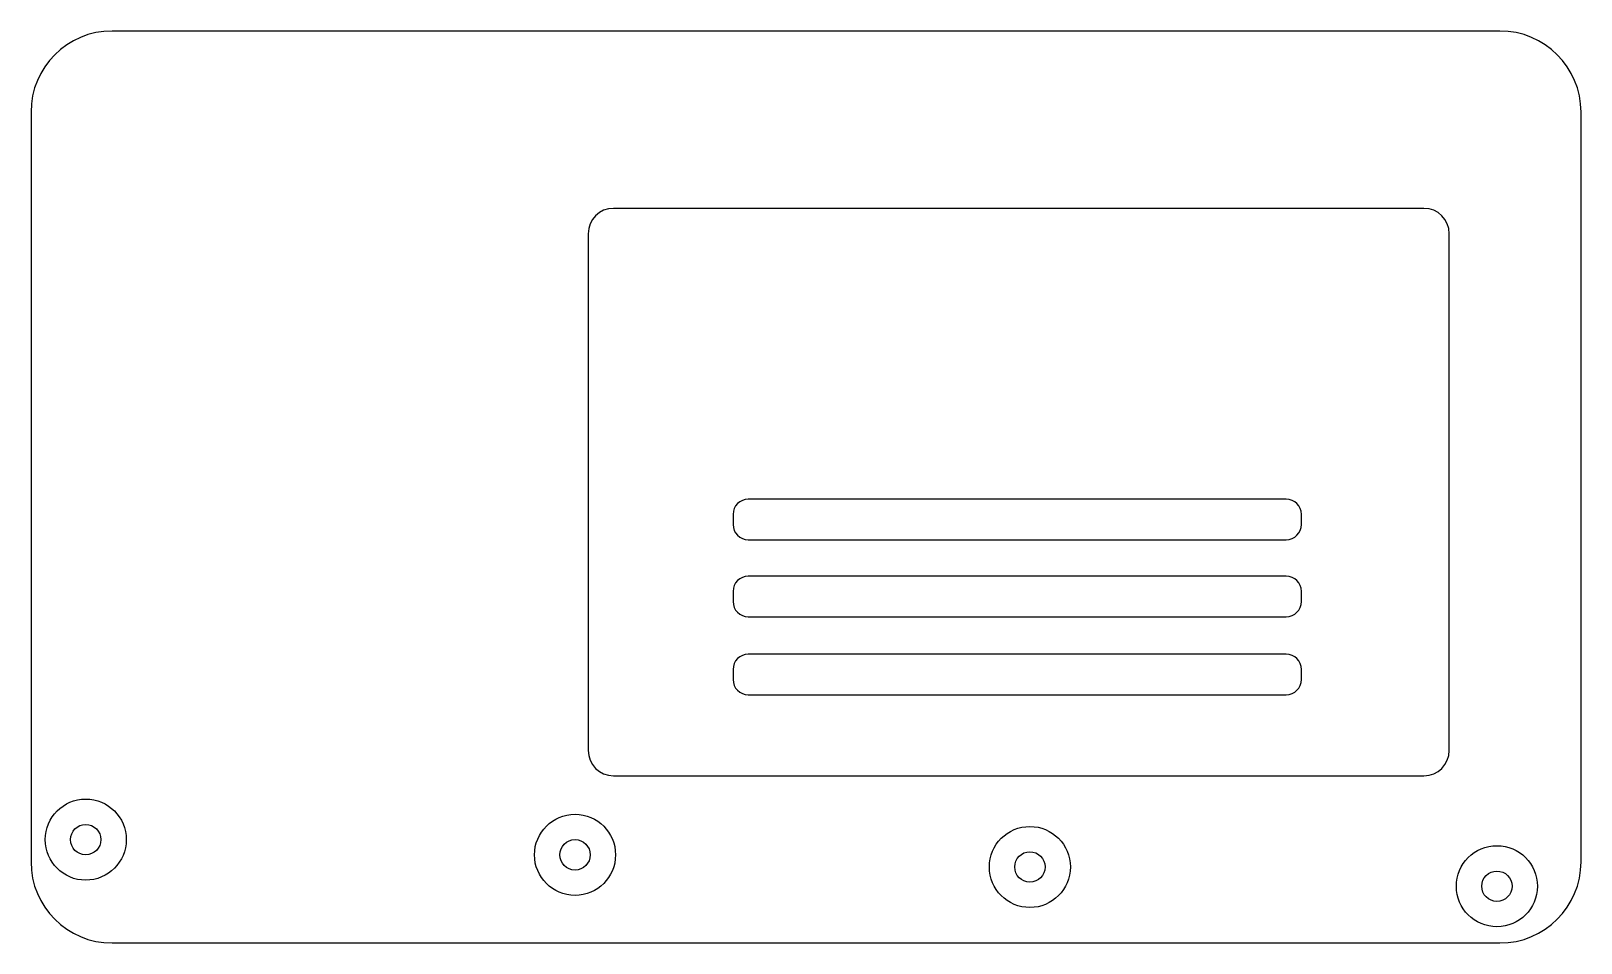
# Model space of a CAD drawing. Header units: millimetres. Extents: x 0 to 153, y 0 to 90.
import ezdxf

# ---------------------------------------------------------------- set-up
doc = ezdxf.new("R2010")
doc.units = ezdxf.units.MM
for name, color, linetype in [('CUT_OUTLINE', 1, 'CONTINUOUS'), ('DOOR_OUTLINE', 7, 'CONTINUOUS'), ('REF_AIR_HOLES', 8, 'CONTINUOUS'), ('REF_SCREW_BOSSES', 4, 'CONTINUOUS')]:
    doc.layers.add(name, color=color, linetype=linetype)

msp = doc.modelspace()

# ---------------------------------------------------------------- linework, layer by layer
at = {"layer": 'CUT_OUTLINE'}
for p, q in [((137.5, 72.5), (57.5, 72.5)), ((55, 70), (55, 19)), ((140, 19), (140, 70)), ((57.5, 16.5), (137.5, 16.5))]:
    msp.add_line(p, q, dxfattribs=at)
for centre, start, end in [((57.5, 70), 90, 180), ((137.5, 70), 0, 90), ((57.5, 19), 180, 270), ((137.5, 19), 270, 360)]:
    msp.add_arc(centre, 2.5, start, end, dxfattribs=at)
at = {"layer": 'DOOR_OUTLINE'}
for p, q in [((145, 90), (8, 90)), ((0, 82), (0, 8)), ((153, 8), (153, 82)), ((8, 0), (145, 0))]:
    msp.add_line(p, q, dxfattribs=at)
for centre, start, end in [((8, 82), 90, 180), ((145, 82), 0, 90), ((8, 8), 180, 270), ((145, 8), 270, 360)]:
    msp.add_arc(centre, 8, start, end, dxfattribs=at)
at = {"layer": 'REF_AIR_HOLES'}
for p, q in [((123.9, 43.8), (70.8, 43.8)), ((69.3, 42.3), (69.3, 41.3)), ((125.4, 41.3), (125.4, 42.3)), ((70.8, 39.8), (123.9, 39.8)), ((123.9, 36.2), (70.8, 36.2)), ((69.3, 34.7), (69.3, 33.7)), ((125.4, 33.7), (125.4, 34.7)), ((70.8, 32.2), (123.9, 32.2)), ((123.9, 28.5), (70.8, 28.5)), ((69.3, 27), (69.3, 26)), ((125.4, 26), (125.4, 27)), ((70.8, 24.5), (123.9, 24.5))]:
    msp.add_line(p, q, dxfattribs=at)
for centre, start, end in [((70.8, 42.3), 90, 180), ((123.9, 42.3), 0, 90), ((70.8, 41.3), 180, 270), ((123.9, 41.3), 270, 360), ((70.8, 34.7), 90, 180), ((123.9, 34.7), 0, 90), ((70.8, 33.7), 180, 270), ((123.9, 33.7), 270, 360), ((70.8, 27), 90, 180), ((123.9, 27), 0, 90), ((70.8, 26), 180, 270), ((123.9, 26), 270, 360)]:
    msp.add_arc(centre, 1.5, start, end, dxfattribs=at)
at = {"layer": 'REF_SCREW_BOSSES'}
for centre in [(5.4, 10.2), (53.7, 8.7), (98.6, 7.5), (144.7, 5.6)]:
    msp.add_circle(centre, 4, dxfattribs=at)
at = {"layer": 'REF_SCREW_HOLES'}
for centre in [(5.4, 10.2), (53.7, 8.7), (98.6, 7.5), (144.7, 5.6)]:
    msp.add_circle(centre, 1.5, dxfattribs=at)

doc.saveas('drawing.dxf')
